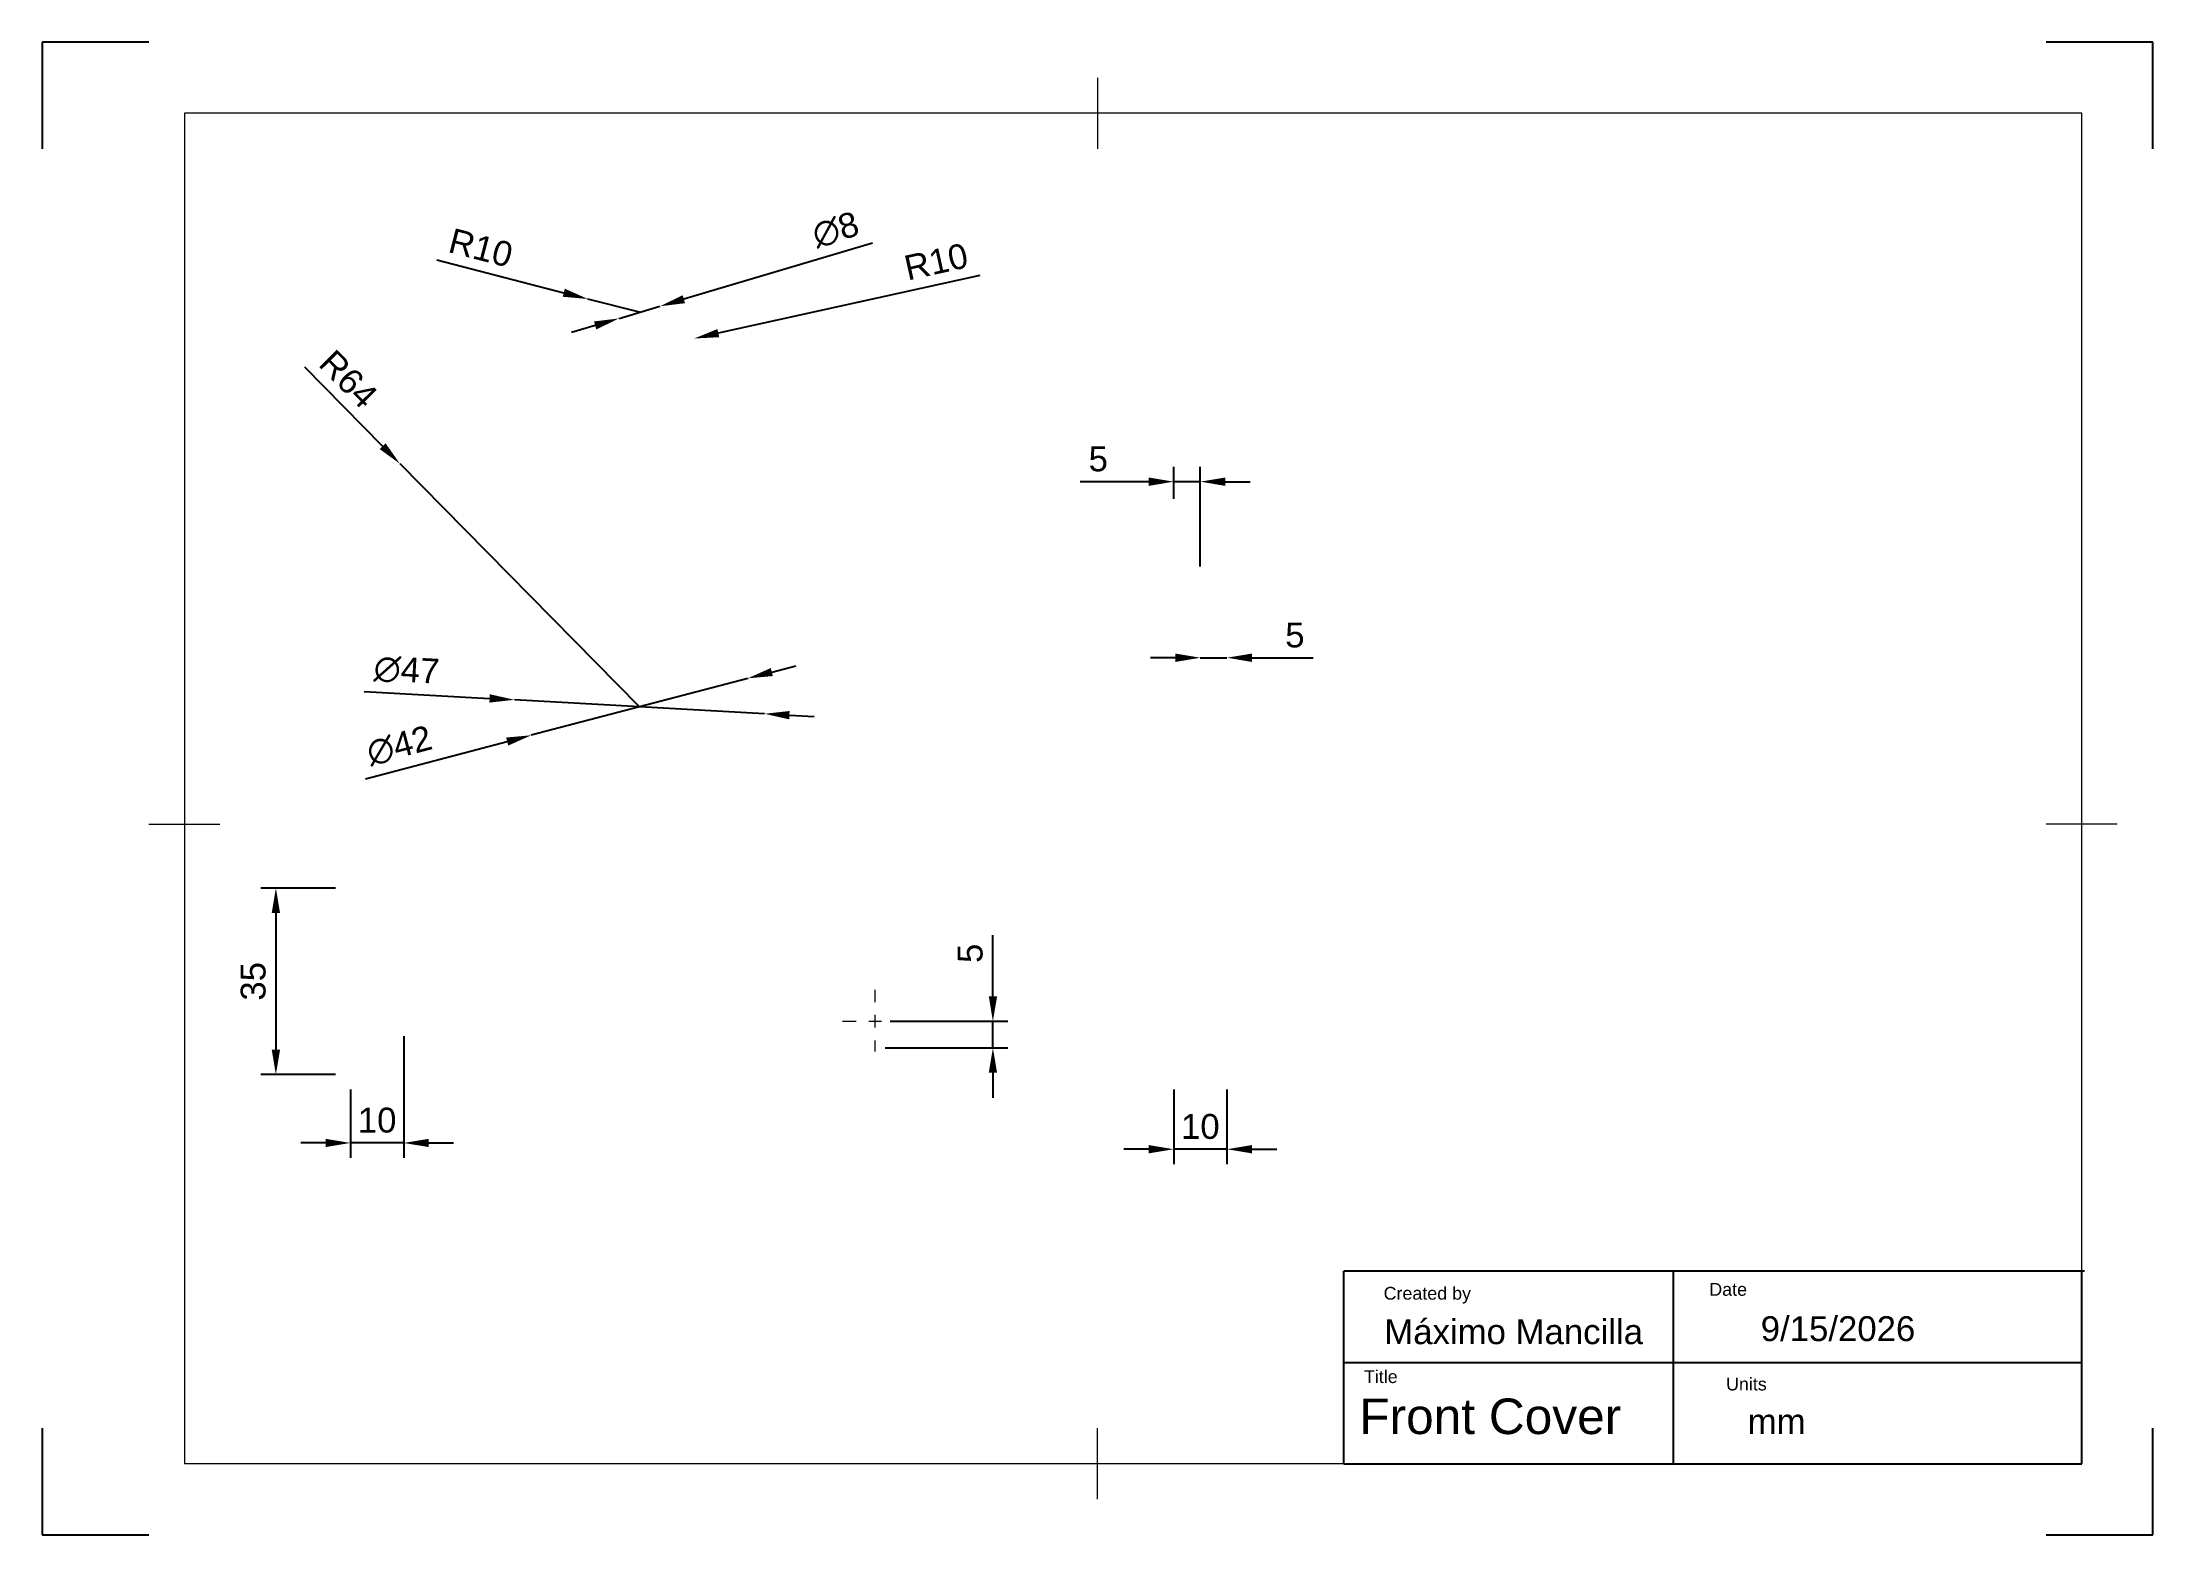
# Paper-space layout 'Sheet1' of a CAD drawing. Header units: millimetres. Extents: x 0 to 297, y 0 to 210.
import ezdxf
from ezdxf.enums import TextEntityAlignment as Align

# ---------------------------------------------------------------- set-up
doc = ezdxf.new("R2010")
doc.units = ezdxf.units.MM
doc.header["$LTSCALE"] = 0.75
doc.linetypes.add('CENTER2', pattern=[28.575, 19.05, -3.175, 3.175, -3.175])
for name, color, linetype, lineweight in [('BORDER', 7, 'Continuous', 18), ('FD_Dimensions', 7, 'Continuous', 18), ('Smart Centers', 7, 'CENTER2', 18), ('TITLEBLOCK', 7, 'Continuous', 25)]:
    doc.layers.add(name, color=color, linetype=linetype, lineweight=lineweight)
doc.styles.add('FusionTitle', font='arial.ttf')
doc.styles.get("Standard").update_dxf_attribs({"font": 'arial.ttf'})
doc.dimstyles.new('Dim-ISO-25', dxfattribs={"dimtxt": 3.5, "dimasz": 3.5, "dimexe": 2.1, "dimexo": 2.1, "dimgap": 1.4, "dimtad": 1, "dimzin": 12, "dimdsep": 46, "dimtxsty": 'Standard', "dimcen": 0, "dimazin": 3, "dimtp": 0.1, "dimtm": 0.1, "dimtfac": 0.714286, "dimtmove": 0, "dimatfit": 3, "dimfxl": 1, "dimtzin": 12, "dimarcsym": 0})

# ---------------------------------------------------------------- blocks, each defined once
blk = doc.blocks.new('ISO_A4(L)_SHEET')
at = {"layer": 'BORDER'}
for p, q in [((148.5, 205), (148.5, 195)), ((287, 200), (20, 200)), ((20, 200), (20, 10)), ((287, 10), (287, 200)), ((15, 100), (25, 100)), ((292, 100), (282, 100)), ((148.5, 5), (148.5, 15)), ((287, 10), (20, 10))]:
    blk.add_line(p, q, dxfattribs=at)
at = {"layer": 'Defpoints'}
for p, q in [((0, 210), (0, 195)), ((15, 210), (0, 210)), ((297, 210), (282, 210)), ((297, 195), (297, 210)), ((0, 15), (0, 0)), ((297, 0), (297, 15)), ((0, 0), (15, 0)), ((282, 0), (297, 0))]:
    blk.add_line(p, q, dxfattribs=at)
blk = doc.blocks.new('ISO_TITLEBLOCK 1')
at = {"layer": 'TITLEBLOCK'}
for p, q in [((0.39, 27.07), (-103.85, 27.07)), ((-103.85, 0), (-103.85, 27.07)), ((-57.45, -0.13), (-57.45, 26.93)), ((0, 0), (0, 27.07)), ((-103.85, 14.24), (-0.13, 14.24)), ((-103.85, 0), (0, 0))]:
    blk.add_line(p, q, dxfattribs=at)
at = {"layer": 'TITLEBLOCK', "style": 'FusionTitle'}
for s, p in [('Created by', (-98.24, 24.88)), ('Date', (-52.41, 25.43)), ('Title', (-101.01, 13.15)), ('Units', (-50.05, 12.11))]:
    blk.add_text(s, height=1.8, dxfattribs=at).set_placement(p, align=Align.TOP_LEFT)
blk.add_attdef('CREATED_DATE', text='', height=3.5, dxfattribs=at).set_placement((-23.42, 20.75), align=Align.TOP_RIGHT)
for tag, height, p in [('CREATED_BY', 3.5, (-98.14, 20.32)), ('TITLE_1', 5, (-101.67, 9.17))]:
    blk.add_attdef(tag, text='', height=height, dxfattribs=at).set_placement(p, align=Align.TOP_LEFT)
blk.add_attdef('Units', text='', height=3.5, dxfattribs=at).set_placement((-42.93, 7.7), align=Align.TOP_CENTER)
blk = doc.blocks.new('*D37')
at = {"layer": 'Defpoints', "color": 0, "transparency": 16777216}
for p in [(43.38, 91), (32.88, 64.75), (43.38, 64.75)]:
    blk.add_point(p, dxfattribs=at)
at = {"layer": 'FD_Dimensions', "color": 0, "lineweight": -2, "transparency": 16777216}
for p, q in [((41.28, 91), (30.78, 91)), ((32.88, 87.5), (32.88, 68.25)), ((41.28, 64.75), (30.78, 64.75))]:
    blk.add_line(p, q, dxfattribs=at)
at = {"layer": 'FD_Dimensions', "color": 0, "transparency": 16777216}
for points in [[(32.3, 87.5), (33.47, 87.5), (32.88, 91)], [(32.3, 68.25), (33.47, 68.25), (32.88, 64.75)]]:
    blk.add_solid(points, dxfattribs=at)
at = {"layer": 'FD_Dimensions', "color": 0, "transparency": 16777216, "insert": (29.7, 77.87), "char_height": 3.5, "attachment_point": 5, "rotation": 90}
blk.add_mtext('35', dxfattribs=at)
blk = doc.blocks.new('*D38')
at = {"layer": 'Defpoints', "color": 0, "transparency": 16777216}
for p in [(50.35, 150.68), (84.05, 116.5)]:
    blk.add_point(p, dxfattribs=at)
at = {"layer": 'FD_Dimensions', "color": 0, "lineweight": -2, "transparency": 16777216}
for p, q in [((36.9, 164.33), (47.9, 153.17)), ((84.05, 116.5), (50.35, 150.68))]:
    blk.add_line(p, q, dxfattribs=at)
at = {"layer": 'FD_Dimensions', "color": 0, "transparency": 16777216}
blk.add_solid([(48.31, 153.58), (47.48, 152.76), (50.35, 150.68)], dxfattribs=at)
at = {"layer": 'FD_Dimensions', "color": 0, "transparency": 16777216, "insert": (43.08, 162.59), "char_height": 3.5, "attachment_point": 5, "rotation": 314.5883}
blk.add_mtext('R64', dxfattribs=at)
blk = doc.blocks.new('*D39')
at = {"layer": 'Defpoints', "color": 0, "transparency": 16777216}
for p in [(66.45, 117.48), (101.65, 115.51)]:
    blk.add_point(p, dxfattribs=at)
at = {"layer": 'FD_Dimensions', "color": 0, "lineweight": -2, "transparency": 16777216}
for p, q in [((45.3, 118.67), (62.96, 117.68)), ((101.65, 115.51), (66.45, 117.48)), ((105.14, 115.32), (108.64, 115.12))]:
    blk.add_line(p, q, dxfattribs=at)
at = {"layer": 'FD_Dimensions', "color": 0, "transparency": 16777216}
for points in [[(62.99, 118.26), (62.93, 117.09), (66.45, 117.48)], [(105.17, 115.9), (105.11, 114.73), (101.65, 115.51)]]:
    blk.add_solid(points, dxfattribs=at)
at = {"layer": 'FD_Dimensions', "color": 0, "transparency": 16777216, "insert": (51.28, 121.62), "char_height": 3.5, "attachment_point": 5, "rotation": 356.7954}
blk.add_mtext('∅47', dxfattribs=at)
blk = doc.blocks.new('*D40')
at = {"layer": 'Defpoints', "color": 0, "transparency": 16777216}
for p in [(99.28, 120.5), (68.82, 112.49)]:
    blk.add_point(p, dxfattribs=at)
at = {"layer": 'FD_Dimensions', "color": 0, "lineweight": -2, "transparency": 16777216}
for p, q in [((102.67, 121.39), (106.05, 122.28)), ((99.28, 120.5), (68.82, 112.49)), ((45.5, 106.36), (65.43, 111.6))]:
    blk.add_line(p, q, dxfattribs=at)
at = {"layer": 'FD_Dimensions', "color": 0, "transparency": 16777216}
for points in [[(102.52, 121.95), (102.82, 120.82), (99.28, 120.5)], [(65.28, 112.17), (65.58, 111.04), (68.82, 112.49)]]:
    blk.add_solid(points, dxfattribs=at)
at = {"layer": 'FD_Dimensions', "color": 0, "transparency": 16777216, "insert": (50.26, 111.01), "char_height": 3.5, "attachment_point": 5, "rotation": 14.7234}
blk.add_mtext('∅42', dxfattribs=at)
blk = doc.blocks.new('*D41')
at = {"layer": 'Defpoints', "color": 0, "transparency": 16777216}
for p in [(76.79, 173.87), (84.05, 172)]:
    blk.add_point(p, dxfattribs=at)
at = {"layer": 'FD_Dimensions', "color": 0, "lineweight": -2, "transparency": 16777216}
for p, q in [((55.53, 179.37), (73.4, 174.75)), ((84.05, 172), (76.79, 173.87))]:
    blk.add_line(p, q, dxfattribs=at)
at = {"layer": 'FD_Dimensions', "color": 0, "transparency": 16777216}
blk.add_solid([(73.55, 175.32), (73.25, 174.19), (76.79, 173.87)], dxfattribs=at)
at = {"layer": 'FD_Dimensions', "color": 0, "transparency": 16777216, "insert": (61.72, 181.06), "char_height": 3.5, "attachment_point": 5, "rotation": 345.4964}
blk.add_mtext('R10', dxfattribs=at)
blk = doc.blocks.new('*D42')
at = {"layer": 'Defpoints', "color": 0, "transparency": 16777216}
for p in [(86.93, 172.85), (81.17, 171.14)]:
    blk.add_point(p, dxfattribs=at)
at = {"layer": 'FD_Dimensions', "color": 0, "lineweight": -2, "transparency": 16777216}
for p, q in [((116.86, 181.72), (90.28, 173.84)), ((81.17, 171.14), (86.93, 172.85)), ((77.82, 170.15), (74.46, 169.15))]:
    blk.add_line(p, q, dxfattribs=at)
at = {"layer": 'FD_Dimensions', "color": 0, "transparency": 16777216}
for points in [[(90.12, 174.4), (90.45, 173.28), (86.93, 172.85)], [(77.65, 170.71), (77.98, 169.59), (81.17, 171.14)]]:
    blk.add_solid(points, dxfattribs=at)
at = {"layer": 'FD_Dimensions', "color": 0, "transparency": 16777216, "insert": (111.65, 183.6), "char_height": 3.5, "attachment_point": 5, "rotation": 16.5086}
blk.add_mtext('∅8', dxfattribs=at)
blk = doc.blocks.new('*D43')
at = {"layer": 'Defpoints', "color": 0, "transparency": 16777216}
for p in [(99.05, 169.93), (106.37, 171.55)]:
    blk.add_point(p, dxfattribs=at)
at = {"layer": 'FD_Dimensions', "color": 0, "lineweight": -2, "transparency": 16777216}
blk.add_line((131.93, 177.2), (95.14, 169.07), dxfattribs=at)
at = {"layer": 'FD_Dimensions', "color": 0, "transparency": 16777216}
blk.add_solid([(95.02, 169.64), (95.27, 168.5), (91.73, 168.31)], dxfattribs=at)
at = {"layer": 'FD_Dimensions', "color": 0, "transparency": 16777216, "insert": (125.79, 179.11), "char_height": 3.5, "attachment_point": 5, "rotation": 12.4733}
blk.add_mtext('R10', dxfattribs=at)
blk = doc.blocks.new('*D48')
at = {"layer": 'Defpoints', "color": 0, "transparency": 16777216}
for p in [(50.88, 72.25), (43.38, 64.75), (43.38, 55.13)]:
    blk.add_point(p, dxfattribs=at)
at = {"layer": 'FD_Dimensions', "color": 0, "lineweight": -2, "transparency": 16777216}
for p, q in [((50.88, 70.15), (50.88, 53.03)), ((43.38, 62.65), (43.38, 53.03)), ((39.88, 55.13), (36.38, 55.13)), ((50.88, 55.13), (43.38, 55.13)), ((54.38, 55.13), (57.88, 55.13))]:
    blk.add_line(p, q, dxfattribs=at)
at = {"layer": 'FD_Dimensions', "color": 0, "transparency": 16777216}
for points in [[(39.88, 55.71), (39.88, 54.55), (43.38, 55.13)], [(54.38, 55.71), (54.38, 54.55), (50.88, 55.13)]]:
    blk.add_solid(points, dxfattribs=at)
at = {"layer": 'FD_Dimensions', "color": 0, "transparency": 16777216, "insert": (47.13, 58.32), "char_height": 3.5, "attachment_point": 5}
blk.add_mtext('10', dxfattribs=at)
blk = doc.blocks.new('*D49')
at = {"layer": 'Defpoints', "color": 0, "transparency": 16777216}
for p in [(162.97, 148.17), (159.22, 143.65), (162.97, 134.12)]:
    blk.add_point(p, dxfattribs=at)
at = {"layer": 'FD_Dimensions', "color": 0, "lineweight": -2, "transparency": 16777216}
for p, q in [((159.22, 145.75), (159.22, 150.27)), ((162.97, 136.22), (162.97, 150.27)), ((155.72, 148.17), (146.05, 148.17)), ((162.97, 148.17), (159.22, 148.17)), ((166.47, 148.17), (169.97, 148.17))]:
    blk.add_line(p, q, dxfattribs=at)
at = {"layer": 'FD_Dimensions', "color": 0, "transparency": 16777216}
for points in [[(155.72, 148.75), (155.72, 147.58), (159.22, 148.17)], [(166.47, 148.75), (166.47, 147.58), (162.97, 148.17)]]:
    blk.add_solid(points, dxfattribs=at)
at = {"layer": 'FD_Dimensions', "color": 0, "transparency": 16777216, "insert": (148.61, 151.35), "char_height": 3.5, "attachment_point": 5}
blk.add_mtext('5', dxfattribs=at)
blk = doc.blocks.new('*D50')
at = {"layer": 'Defpoints', "color": 0, "transparency": 16777216}
for p in [(162.97, 123.4), (166.72, 123.4), (166.72, 123.4)]:
    blk.add_point(p, dxfattribs=at)
at = {"layer": 'FD_Dimensions', "color": 0, "lineweight": -2, "transparency": 16777216}
for p, q in [((159.47, 123.4), (155.97, 123.4)), ((162.97, 123.4), (166.72, 123.4)), ((170.22, 123.4), (178.84, 123.4))]:
    blk.add_line(p, q, dxfattribs=at)
at = {"layer": 'FD_Dimensions', "color": 0, "transparency": 16777216}
for points in [[(159.47, 123.98), (159.47, 122.81), (162.97, 123.4)], [(170.22, 123.98), (170.22, 122.81), (166.72, 123.4)]]:
    blk.add_solid(points, dxfattribs=at)
at = {"layer": 'FD_Dimensions', "color": 0, "transparency": 16777216, "insert": (176.28, 126.58), "char_height": 3.5, "attachment_point": 5}
blk.add_mtext('5', dxfattribs=at)
blk = doc.blocks.new('*D52')
at = {"layer": 'Defpoints', "color": 0, "transparency": 16777216}
for p in [(117.22, 72.25), (133.78, 72.25), (116.52, 68.5)]:
    blk.add_point(p, dxfattribs=at)
at = {"layer": 'FD_Dimensions', "color": 0, "lineweight": -2, "transparency": 16777216}
for p, q in [((133.78, 75.75), (133.78, 84.37)), ((119.32, 72.25), (135.88, 72.25)), ((133.78, 68.5), (133.78, 72.25)), ((118.62, 68.5), (135.88, 68.5)), ((133.78, 65), (133.78, 61.5))]:
    blk.add_line(p, q, dxfattribs=at)
at = {"layer": 'FD_Dimensions', "color": 0, "transparency": 16777216}
for points in [[(133.2, 75.75), (134.37, 75.75), (133.78, 72.25)], [(133.2, 65), (134.37, 65), (133.78, 68.5)]]:
    blk.add_solid(points, dxfattribs=at)
at = {"layer": 'FD_Dimensions', "color": 0, "transparency": 16777216, "insert": (130.6, 81.81), "char_height": 3.5, "attachment_point": 5, "rotation": 90}
blk.add_mtext('5', dxfattribs=at)
blk = doc.blocks.new('*U53')
at = {"layer": 'Smart Centers', "color": 0, "ltscale": 0.75, "transparency": 16777216}
for p, q in [((0, 2.68), (0, 4.43)), ((-4.58, 0), (-2.68, 0)), ((2.68, 0), (4.65, 0)), ((0, -4.27), (0, -2.68))]:
    blk.add_line(p, q, dxfattribs=at)
at = {"layer": 'Smart Centers', "color": 0, "linetype": 'Continuous', "ltscale": 0.75, "transparency": 16777216}
for p, q in [((-0.89, 0), (0.89, 0)), ((0, -0.89), (0, 0.89))]:
    blk.add_line(p, q, dxfattribs=at)
blk = doc.blocks.new('*D55')
at = {"layer": 'Defpoints', "color": 0, "transparency": 16777216}
for p in [(159.22, 64.75), (166.72, 64.75), (159.22, 54.25)]:
    blk.add_point(p, dxfattribs=at)
at = {"layer": 'FD_Dimensions', "color": 0, "lineweight": -2, "transparency": 16777216}
for p, q in [((159.22, 62.65), (159.22, 52.15)), ((166.72, 62.65), (166.72, 52.15)), ((155.72, 54.25), (152.22, 54.25)), ((166.72, 54.25), (159.22, 54.25)), ((170.22, 54.25), (173.72, 54.25))]:
    blk.add_line(p, q, dxfattribs=at)
at = {"layer": 'FD_Dimensions', "color": 0, "transparency": 16777216}
for points in [[(155.72, 54.83), (155.72, 53.66), (159.22, 54.25)], [(170.22, 54.83), (170.22, 53.66), (166.72, 54.25)]]:
    blk.add_solid(points, dxfattribs=at)
at = {"layer": 'FD_Dimensions', "color": 0, "transparency": 16777216, "insert": (162.97, 57.43), "char_height": 3.5, "attachment_point": 5}
blk.add_mtext('10', dxfattribs=at)

psp = doc.layouts.new('Sheet1')

# ---------------------------------------------------------------- block references
at = {"layer": 'BORDER'}
psp.add_blockref('ISO_A4(L)_SHEET', (0, 0), dxfattribs=at)
at = {"layer": 'Smart Centers', "ltscale": 0.75}
psp.add_blockref('*U53', (117.2166, 72.246), dxfattribs=at)
at = {"layer": 'TITLEBLOCK'}
psp.add_blockref('ISO_TITLEBLOCK 1', (287, 10), dxfattribs=at).add_auto_attribs({'CREATED_BY': 'Máximo Mancilla', 'TITLE_1': 'Front Cover', 'CREATED_DATE': '9/15/2026', 'Units': 'mm'})

# ---------------------------------------------------------------- dimensions: what is measured, and where the dimension line sits
at = {"layer": 'FD_Dimensions'}
for center, mpoint, override, picture, middle in [((84.0502, 171.996), (76.7892, 173.8743), {"dimlfac": -1.333333, "dimse1": 1, "dimclrd": 0, "dimclre": 0}, '*D41', (60.9258, 177.978)), ((99.0502, 169.9306), (106.3732, 171.5504), {"dimlfac": -1.333333, "dimse1": 1}, '*D43', (126.4811, 175.9984)), ((84.0502, 116.496), (50.3539, 150.6802), {"dimlfac": -1.333333, "dimse1": 1, "dimclrd": 0, "dimclre": 0}, '*D38', (40.8153, 160.3569))]:
    dim = psp.add_radius_dim(center=center, mpoint=mpoint, dimstyle='Dim-ISO-25', override=override, dxfattribs=at)
    dim.commit()
    dim.dimension.update_dxf_attribs({"geometry": picture, "text_midpoint": middle, "dimtype": 164})
for p1, p2, override, picture, middle in [((81.1739, 171.1435), (86.9266, 172.8485), {"dimlfac": -1.333333}, '*D42', (112.5844, 180.4529)), ((99.2831, 120.4989), (68.8174, 112.4931), {"dimlfac": -1.333333, "dimclrd": 0, "dimclre": 0}, '*D40', (51.0987, 107.837)), ((101.6477, 115.5107), (66.4528, 117.4813), {"dimlfac": -1.333333, "dimclrd": 0, "dimclre": 0}, '*D39', (51.0987, 118.341))]:
    dim = psp.add_diameter_dim_2p(p1=p1, p2=p2, dimstyle='Dim-ISO-25', override=override, dxfattribs=at)
    dim.commit()
    dim.dimension.update_dxf_attribs({"geometry": picture, "text_midpoint": middle, "dimtype": 163})
dim = psp.add_linear_dim(base=(162.9656, 148.1675), p1=(159.2156, 143.6494), p2=(162.9656, 134.121), dimstyle='Dim-ISO-25', override={"dimlfac": -1.333333}, dxfattribs=at)
dim.commit()
dim.dimension.update_dxf_attribs({"geometry": '*D49', "text_midpoint": (148.6136, 148.1675), "dimtype": 160})
for base, p1, p2, angle, picture, middle in [((166.7156, 123.3955), (162.9656, 123.3955), (166.7156, 123.3955), 180, '*D50', (176.2759, 126.5753)), ((133.7829, 72.246), (116.5169, 68.496), (117.2166, 72.246), 90, '*D52', (130.603, 81.8063))]:
    dim = psp.add_linear_dim(base=base, p1=p1, p2=p2, angle=angle, dimstyle='Dim-ISO-25', override={"dimlfac": -1.333333, "dimclrd": 0, "dimclre": 0}, dxfattribs=at)
    dim.commit()
    dim.dimension.update_dxf_attribs({"geometry": picture, "text_midpoint": middle})
for p1, p2, distance, picture, middle in [((43.3839, 90.996), (43.3839, 64.746), -10.5, '*D37', (29.6957, 77.871)), ((166.7156, 64.746), (159.2156, 64.746), 10.5, '*D55', (162.9656, 57.433))]:
    dim = psp.add_aligned_dim(p1=p1, p2=p2, distance=distance, dimstyle='Dim-ISO-25', override={"dimlfac": -1.333333, "dimclrd": 0, "dimclre": 0}, dxfattribs=at)
    dim.commit()
    dim.dimension.update_dxf_attribs({"geometry": picture, "text_midpoint": middle})
dim = psp.add_linear_dim(base=(43.3839, 55.1299), p1=(50.8839, 72.246), p2=(43.3839, 64.746), dimstyle='Dim-ISO-25', override={"dimlfac": -1.333333, "dimclrd": 0, "dimclre": 0}, dxfattribs=at)
dim.commit()
dim.dimension.update_dxf_attribs({"geometry": '*D48', "text_midpoint": (47.1339, 58.3169)})

doc.saveas('drawing.dxf')
